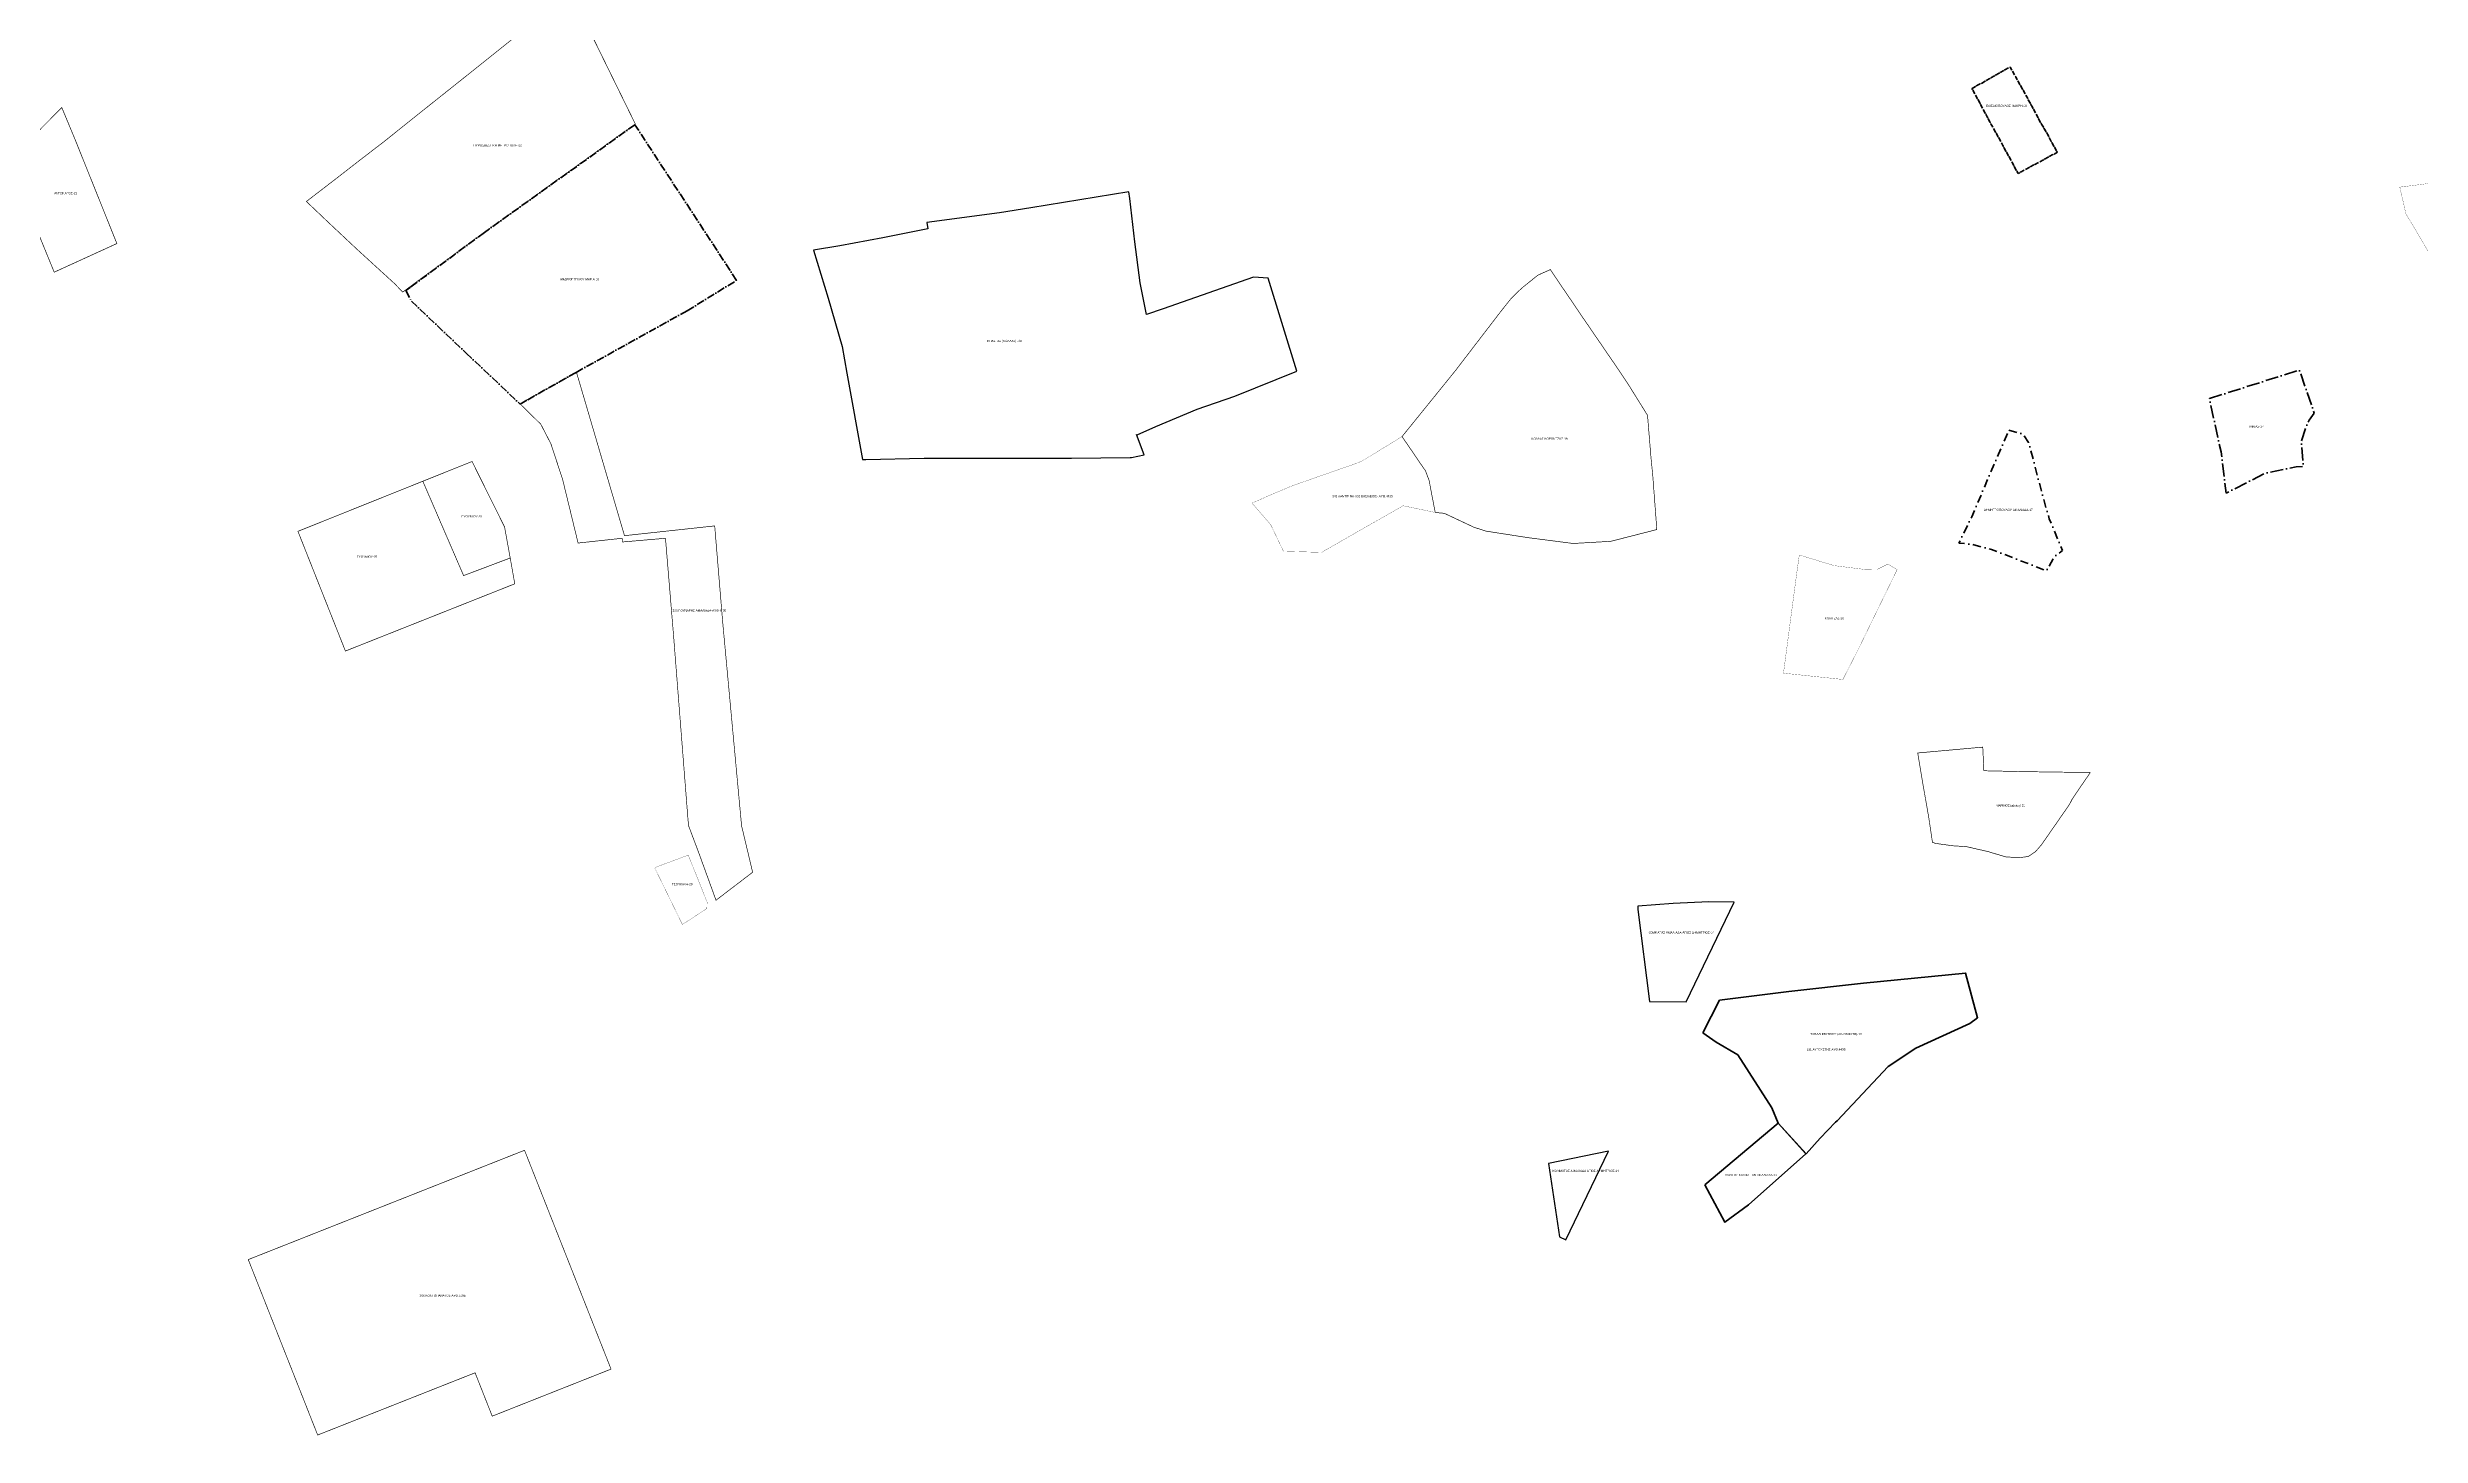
# Model space of a CAD drawing. Header units: metres. Extents: x 245125 to 394351, y 270578 to 4233311.
# Drawn here: x 265035 to 266129, y 4184849 to 4185489 of the extents above; entities that cross this region are included whole.
import ezdxf
from ezdxf.lldxf.tags import DXFTag

# ---------------------------------------------------------------- set-up
doc = ezdxf.new("R2010")
doc.units = ezdxf.units.M
for name, pattern in [('ACAD_ISO04W100', [30, 24, -3, 0, -3]), ('DASHDOT', [25.4, 12.7, -6.35, 0, -6.35]), ('DASHDOT_LINE', [18, 12, -3, 0, -3]), ('t-orio', [0.79, 0.5, -0.12, 0.05, -0.12])]:
    doc.linetypes.add(name, pattern=pattern)
for name, color, linetype in [('4495-(127-227)', 221, 'Continuous'), ('4495-(228-329)', 103, 'Continuous'), ('4495-(330-430)', 229, 'Continuous'), ('topo2013', 66, 'Continuous'), ('topo2014', 230, 'Continuous'), ('topo2016', 36, 'Continuous'), ('topo2017', 2, 'Continuous'), ('topo2018', 5, 'Continuous'), ('topo2019', 6, 'Continuous'), ('topo2020', 3, 'Continuous'), ('topo2021', 4, 'Continuous'), ('topo2022', 30, 'Continuous'), ('topo2024', 160, 'Continuous'), ('topo2025', 112, 'Continuous')]:
    doc.layers.add(name, color=color, linetype=linetype)
doc.styles.get("Standard").update_dxf_attribs({"font": 'arial.ttf'})
tags = doc.linetypes.add('DASHDOT2', pattern=[0.5, 0.25, -0.125, 0, -0.125]).pattern_tags.tags
tags[10:11] = [DXFTag(74, 4), DXFTag(75, 0), DXFTag(340, '0'), DXFTag(46, 1.0), DXFTag(50, 0.0), DXFTag(44, 0.0), DXFTag(45, 0.0)]
tags[8:9] = [DXFTag(74, 4), DXFTag(75, 0), DXFTag(340, '0'), DXFTag(46, 1.0), DXFTag(50, 0.0), DXFTag(44, 0.0), DXFTag(45, 0.0)]
tags[6:7] = [DXFTag(74, 4), DXFTag(75, 0), DXFTag(340, '0'), DXFTag(46, 1.0), DXFTag(50, 0.0), DXFTag(44, 0.0), DXFTag(45, 0.0)]
tags[4:5] = [DXFTag(74, 4), DXFTag(75, 0), DXFTag(340, '0'), DXFTag(46, 1.0), DXFTag(50, 0.0), DXFTag(44, 0.0), DXFTag(45, 0.0)]
doc.linetypes.add('FENCELINE1', pattern='A,0.25,-0.1,[133,ltypeshp.shx,S=0.1,R=0,X=-0.1,Y=0],-0.1,1', length=1.45)

msp = doc.modelspace()

# ---------------------------------------------------------------- linework, layer by layer
at = {"layer": '4495-(228-329)', "color": 103, "lineweight": 35, "ltscale": 5, "const_width": 0.3}
msp.add_lwpolyline([(265252.6, 4185325.1), (265278.7, 4185339.5), (265300.8, 4185264.3), (265342.4, 4185268.8), (265346.1, 4185224.3), (265354.8, 4185130.5), (265359.9, 4185109.1), (265343, 4185096.2), (265334.6, 4185119.3), (265330.4, 4185130.4), (265330.1, 4185133.2), (265325, 4185198.2), (265323.4, 4185218.6), (265319.7, 4185263.1), (265300, 4185261.4), (265299.7, 4185263.1), (265279.4, 4185260.9), (265272.3, 4185290.1), (265266.9, 4185306.6), (265262.2, 4185315.7)], close=True, dxfattribs=at)
at = {"layer": '4495-(330-430)', "color": 229, "lineweight": 50, "ltscale": 20, "const_width": 0.1}
msp.add_lwpolyline([(265590.2, 4185279.3), (265592.9, 4185280.5), (265598.6, 4185283), (265603.8, 4185285.2), (265608.5, 4185287.2), (265624.4, 4185292.8), (265636, 4185296.8), (265640.7, 4185298.6), (265646.2, 4185301.9), (265651.7, 4185305.3), (265659.4, 4185310), (265668.6, 4185296.5), (265670.2, 4185294.2), (265671.9, 4185289.7), (265674.7, 4185275), (265659.9, 4185278.1), (265649.4, 4185272.1), (265644.4, 4185269.3), (265622.3, 4185256.6), (265604.7, 4185257.1), (265598.8, 4185269.4)], close=True, dxfattribs=at)
at = {"layer": '4495-(330-430)', "color": 229, "lineweight": 80, "ltscale": 5, "const_width": 0.3}
msp.add_lwpolyline([(265127.3, 4184930.5), (265254.7, 4184980.9), (265294.6, 4184880), (265239.8, 4184858.3), (265231.9, 4184878.3), (265159.3, 4184849.6)], close=True, dxfattribs=at)
at = {"layer": 'topo2013', "color": 66, "linetype": 'FENCELINE1', "lineweight": 50}
msp.add_lwpolyline([(265799, 4184964.9), (265832.9, 4184993.4), (265845.6, 4184979.3), (265819.2, 4184955.8), (265808.3, 4184947.7)], close=True, dxfattribs=at)
at = {"layer": 'topo2014', "color": 230, "flags": 128}
for points in [[(265812.6, 4185095.3), (265800.9, 4185095.4), (265784.4, 4185094.7), (265768.1, 4185093.5), (265768.2, 4185092), (265773.5, 4185049.5), (265790.4, 4185049.4)], [(265732, 4184941), (265734.9, 4184939.6), (265754.6, 4184980.5), (265726.9, 4184974.8), (265726.9, 4184974.8)]]:
    msp.add_lwpolyline(points, close=True, dxfattribs=at)
at = {"layer": 'topo2016', "color": 36, "linetype": 'DASHDOT_LINE', "lineweight": 50, "ltscale": 0.3}
msp.add_lwpolyline([(265200, 4185377.3), (265202.5, 4185372.5), (265227.8, 4185348.5), (265252.7, 4185325), (265256.2, 4185327), (265278.5, 4185339.6), (265329.7, 4185368), (265352.5, 4185382), (265305.6, 4185453.8), (265236.2, 4185404.1), (265202.1, 4185378.9)], close=True, dxfattribs=at)
at = {"layer": 'topo2017', "color": 2, "linetype": 'DASHDOT_LINE', "lineweight": 70, "ltscale": 0.5, "flags": 128}
msp.add_lwpolyline([(266031.7, 4185327.5), (266073.2, 4185340.7), (266080.1, 4185320.8), (266077.7, 4185317.5), (266076.3, 4185314.3), (266074.1, 4185307.7), (266075.1, 4185296.3), (266071.8, 4185296), (266057.4, 4185293.1), (266039.5, 4185283.9), (266037.1, 4185302.9)], close=True, dxfattribs=at)
at = {"layer": 'topo2017', "color": 2, "linetype": 'DASHDOT', "lineweight": 70, "ltscale": 0.3, "flags": 128}
msp.add_lwpolyline([(265939.2, 4185312.9), (265945.9, 4185311), (265948.3, 4185307.3), (265950.7, 4185298.9), (265954.3, 4185284.4), (265957.9, 4185272), (265963.9, 4185257.4), (265960.2, 4185254.6), (265956.6, 4185248.1), (265934.2, 4185256.8), (265931.2, 4185258), (265922.5, 4185260.2), (265916.2, 4185260.9), (265922.1, 4185273)], close=True, dxfattribs=at)
at = {"layer": 'topo2018', "color": 5, "linetype": 'ACAD_ISO04W100', "lineweight": 53, "ltscale": 0.08, "flags": 128}
msp.add_lwpolyline([(265922.2, 4185470.5), (265922.3, 4185470.5), (265924.8, 4185472), (265925.1, 4185472.2), (265926.1, 4185472.6), (265939.8, 4185480.4), (265942.4, 4185475.8), (265950.1, 4185461.9), (265954.3, 4185454), (265954.6, 4185453.6), (265957, 4185449.5), (265958, 4185447.6), (265961.6, 4185441.1), (265943.5, 4185431.3), (265936.5, 4185444.2), (265929.2, 4185457.5), (265922.2, 4185470.5)], dxfattribs=at)
at = {"layer": 'topo2018', "color": 5, "linetype": 'DASHDOT2', "lineweight": 70, "ltscale": 2, "flags": 128}
msp.add_lwpolyline([(265798.1, 4185035), (265805.8, 4185050.1), (265837.7, 4185054.1), (265872.2, 4185057.9), (265919.3, 4185062.6), (265919.3, 4185062.6), (265924.8, 4185042), (265921.2, 4185039.3), (265896.4, 4185028), (265883.6, 4185019.6), (265860, 4184994.5), (265859.3, 4184993.8), (265852.2, 4184986.5), (265845.7, 4184979.3), (265832.9, 4184993.4), (265829.9, 4185000.5), (265814.3, 4185024.9), (265804.3, 4185030.8), (265798.1, 4185035)], dxfattribs=at)
msp.add_lwpolyline([(265798.1, 4185035), (265805.8, 4185050.1), (265837.7, 4185054.1), (265872.2, 4185057.9), (265919.3, 4185062.6), (265919.3, 4185062.6), (265924.8, 4185042), (265921.2, 4185039.3), (265896.4, 4185028), (265883.6, 4185019.6), (265860, 4184994.5), (265859.3, 4184993.8), (265852.2, 4184986.5), (265845.7, 4184979.3), (265832.9, 4184993.4), (265829.9, 4185000.5), (265814.3, 4185024.9), (265804.3, 4185030.8), (265798.1, 4185035)], dxfattribs=at)
at = {"layer": 'topo2019', "color": 6, "const_width": 0.3}
msp.add_lwpolyline([(265659.4, 4185310), (265684, 4185340.4), (265705.1, 4185367.9), (265709.8, 4185373.8), (265712.4, 4185376.4), (265715.3, 4185379), (265722, 4185384.4), (265727.8, 4185387), (265728.9, 4185385.3), (265742.8, 4185364.8), (265759.3, 4185340.7), (265763.2, 4185334.9), (265772.6, 4185319.8), (265774.2, 4185300.2), (265775, 4185292.2), (265776.7, 4185269.6), (265776.8, 4185267.1), (265755.7, 4185261.7), (265738.3, 4185260.7), (265717.4, 4185263.4), (265698.1, 4185266.4), (265692.5, 4185268.2), (265678.9, 4185274.6), (265674.7, 4185275), (265673, 4185283.7), (265671.9, 4185289.7), (265670.2, 4185294.2), (265668.6, 4185296.5), (265659.4, 4185310)], close=True, dxfattribs=at)
at = {"layer": 'topo2020', "color": 3, "ltscale": 40, "const_width": 0.1}
msp.add_lwpolyline([(265842.6, 4185255.4), (265858.6, 4185250.5), (265873, 4185248.7), (265878.6, 4185248.8), (265883.4, 4185251.2), (265887.7, 4185248.6), (265878.9, 4185230.6), (265869.7, 4185211.7), (265862.7, 4185198), (265835.3, 4185200.9), (265835.9, 4185205.4), (265838.8, 4185227.4), (265841.5, 4185247.6)], close=True, dxfattribs=at)
at = {"layer": 'topo2020', "color": 3, "linetype": 't-orio', "ltscale": 2, "const_width": 0.1}
msp.add_lwpolyline([(265314.7, 4185111.2), (265317, 4185112.1), (265330.2, 4185117), (265334.6, 4185106.1), (265338.9, 4185095.3), (265338.8, 4185092.4), (265327.5, 4185085)], close=True, dxfattribs=at)
at = {"layer": 'topo2021', "color": 4, "const_width": 0.3}
msp.add_lwpolyline([(265016.8, 4185437), (265041.3, 4185461.7), (265047.5, 4185446.8), (265066.7, 4185399), (265037.8, 4185385.8), (265028.6, 4185408.3)], close=True, dxfattribs=at)
msp.add_lwpolyline([(265897.2, 4185164.1), (265927.2, 4185166.8), (265927.7, 4185155.9), (265946.1, 4185155.5), (265960.3, 4185155.3), (265976.8, 4185155.1), (265968.6, 4185143.1), (265967.2, 4185140.4), (265954.3, 4185121.8), (265951.6, 4185118.7), (265948.3, 4185116.4), (265944, 4185115.8), (265937.8, 4185116.2), (265931.7, 4185118), (265929.8, 4185118.6), (265919.7, 4185120.9), (265913.5, 4185121.3), (265905.4, 4185122.4), (265904, 4185122.9), (265902.3, 4185134.3), (265901.1, 4185141.2), (265899.5, 4185150.3), (265897.2, 4185164.1)], dxfattribs=at)
at = {"layer": 'topo2022', "color": 30, "linetype": 't-orio', "ltscale": 2.5, "const_width": 0.3}
msp.add_lwpolyline([(265278.5, 4185516.7), (265282.5, 4185501.6), (265305.8, 4185454.1), (265305.6, 4185454), (265305.5, 4185453.9), (265293.1, 4185445.1), (265272.2, 4185430.1), (265251, 4185414.7), (265237.1, 4185404.9), (265224.3, 4185395.5), (265210, 4185385.1), (265201.6, 4185378.9), (265198.5, 4185376.6), (265194.9, 4185380.4), (265177.5, 4185396.3), (265164.3, 4185408.7), (265154.1, 4185418.4), (265167.9, 4185429), (265178.7, 4185437.4), (265189.9, 4185446), (265206, 4185458.9), (265229, 4185477.2), (265250, 4185494), (265270.9, 4185510.6)], close=True, dxfattribs=at)
at = {"layer": 'topo2022', "color": 30, "linetype": 't-orio', "ltscale": 15, "const_width": 0.1}
msp.add_lwpolyline([(266119.5, 4185425), (266129.8, 4185426.3), (266134.7, 4185427), (266140.6, 4185427.9), (266149.5, 4185429.8), (266150.4, 4185426.3), (266152.9, 4185416.3), (266153.2, 4185415.2), (266155, 4185407.8), (266155.7, 4185405.2), (266149.8, 4185400.1), (266136.8, 4185388.4), (266122.3, 4185412.8), (266121.1, 4185418.3)], close=True, dxfattribs=at)
at = {"layer": 'topo2024', "lineweight": 30}
msp.add_lwpolyline([(265537.3, 4185310.8), (265545.8, 4185314.6), (265564.9, 4185322.7), (265582.2, 4185328.6), (265610.9, 4185340.1), (265597.7, 4185383.1), (265590.9, 4185383.5), (265549.3, 4185368.9), (265541.5, 4185366.3), (265538.6, 4185380.9), (265536.2, 4185399.8), (265533.8, 4185419.7), (265533.4, 4185422.8), (265488.2, 4185415.4), (265473.7, 4185413.1), (265440.3, 4185408.7), (265440.7, 4185405.8), (265420, 4185401.7), (265400.1, 4185397.9), (265388, 4185395.9), (265394.7, 4185373.8), (265401.2, 4185351.6), (265403.3, 4185339.2), (265410.6, 4185299.4), (265412.1, 4185299.5), (265439, 4185300), (265481.2, 4185300.1), (265506.9, 4185300), (265534, 4185300.3), (265534.6, 4185300.3), (265540.5, 4185301.6), (265537, 4185310.9), (265537.1, 4185310.7), (265537.3, 4185310.8)], dxfattribs=at)
at = {"layer": 'topo2025', "linetype": 't-orio', "ltscale": 25, "const_width": 0.3}
for points in [[(265207.8, 4185289.4), (265226.6, 4185245.9), (265248.1, 4185254), (265245.5, 4185268.3), (265230.5, 4185298.5), (265207.8, 4185289.4)], [(265150.2, 4185266.3), (265207.8, 4185289.4), (265226.6, 4185245.9), (265248.1, 4185254), (265250.2, 4185242.1), (265172.1, 4185211.1)]]:
    msp.add_lwpolyline(points, close=True, dxfattribs=at)

# ---------------------------------------------------------------- texts
at = {"layer": '4495-(127-227)', "color": 221, "insert": (265846, 4185027.9), "char_height": 1, "width": 19.196, "attachment_point": 1}
msp.add_mtext('161 AYΓΟΥΣΤΗΣ-ΑΥΘ.4495', dxfattribs=at)
at = {"layer": '4495-(228-329)', "color": 103, "insert": (265323, 4185230.3), "char_height": 1, "width": 38.85, "attachment_point": 1}
msp.add_mtext('256 ΓΟΥΝΑΡΗΣ ΑΜΑΛΙΑΔΑ-ΑΥΘ.4495', dxfattribs=at)
at = {"layer": '4495-(330-430)', "color": 229, "lineweight": 35, "ltscale": 2, "insert": (265627.2, 4185283), "char_height": 1, "width": 39.913, "attachment_point": 1}
msp.add_mtext('341 ΛΑΜΠΡΙΝΑΚΟΣ ΒΑΣΙΛΕΙΟΣ- ΑΥΘ.4495', dxfattribs=at)
at = {"layer": '4495-(330-430)', "color": 229, "insert": (265206.3, 4184914.4), "char_height": 1, "width": 35.719, "attachment_point": 1}
msp.add_mtext('399 KONTOΠΑΝΑΓΟΣ-ΑΥΘ.4495', dxfattribs=at)
at = {"layer": 'topo2013', "color": 66, "insert": (265808.3, 4184970), "char_height": 1, "width": 37.798, "attachment_point": 1}
msp.add_mtext('ΧΑΡΙΤΟΣ ΚΑΛΦΑΓΙΑΝ ΑΜΑΛΙΑΔΑ-13', dxfattribs=at)
at = {"layer": 'topo2014', "color": 230, "char_height": 1, "attachment_point": 1}
for insert, width in [((265772.8, 4185081.8), 45.137), ((265728.8, 4184971.9), 46.198)]:
    msp.add_mtext('ΚΟΜΜΑΤΑΣ ΑΜΑΛΙΑΔΑ ΑΓΙΟΣ ΔΗΜΗΤΡΙΟΣ-14', dxfattribs=dict(at, insert=insert, width=width))
at = {"layer": 'topo2016', "color": 36, "insert": (265271.1, 4185383.1), "char_height": 1, "width": 36.404, "attachment_point": 1}
msp.add_mtext('ΑΝΔΡΙΟΠΟΥΛΟΥ ΜΑΡΙΑ-16', dxfattribs=at)
at = {"layer": 'topo2017', "color": 2, "char_height": 1, "attachment_point": 1}
for s, insert, width in [('ΝΙΚΙΑΣ-17', (266050.2, 4185315.1), 17.175), ('ΔΗΜΗΤΡΟΠΟΥΛΟΥ ΑΜΑΛΙΑΔΑ-17', (265927.7, 4185276.7), 34.627)]:
    msp.add_mtext(s, dxfattribs=dict(at, insert=insert, width=width))
at = {"layer": 'topo2018', "color": 5, "char_height": 1, "attachment_point": 1}
for s, insert, width in [('ΕΛΙΣΑΙΟΠΟΥΛΟΣ ΜΑΚΡΗ-18', (265928.7, 4185463), 25.672), ('ΠΑΠΑΔΗΜΗΤΡΙΟΥ (AGIODIMITR)-18', (265847.5, 4185035), 26.202)]:
    msp.add_mtext(s, dxfattribs=dict(at, insert=insert, width=width))
at = {"layer": 'topo2019', "color": 6, "lineweight": 35, "ltscale": 2, "insert": (265719, 4185309.5), "char_height": 1, "width": 26.025, "attachment_point": 1}
msp.add_mtext('KOΛΛΑΣ ΚΟΡΟΝΤΖΗΣ-19', dxfattribs=at)
at = {"layer": 'topo2020', "color": 3, "char_height": 1, "width": 4.221, "attachment_point": 1}
for s, insert in [('ΚΟΛΙΤΖΑΣ-20', (265854.3, 4185226.7)), ('TΣΟΥΚΑΛΑ-20', (265322.7, 4185104.1))]:
    msp.add_mtext(s, dxfattribs=dict(at, insert=insert))
at = {"layer": 'topo2021', "color": 4, "ltscale": 18, "insert": (265037.8, 4185422.7), "char_height": 1, "width": 3.661, "attachment_point": 1}
msp.add_mtext('ΑΝΤΩΝΑΤΟΣ-21', dxfattribs=at)
at = {"layer": 'topo2021', "color": 4, "insert": (265933.3, 4185140.4), "char_height": 1, "width": 3.661, "attachment_point": 1}
msp.add_mtext('MAΡΙΝΟΣ(adeies)-21', dxfattribs=at)
at = {"layer": 'topo2022', "color": 30, "insert": (265231.2, 4185444.8), "char_height": 1, "width": 37.904, "attachment_point": 1}
msp.add_mtext('ΠΥΡΟΣΒΕΣΤΙΚΗ ΜΗΤΡΟΠΟΛΗ-22', dxfattribs=at)
at = {"layer": 'topo2024', "insert": (265467.9, 4185354.6), "char_height": 1, "width": 21.797, "attachment_point": 1}
msp.add_mtext('ΜΠΑΣΤΑΣ (ΚΟΛΛΑΣ) -24', dxfattribs=at)
at = {"layer": 'topo2025', "char_height": 1, "width": 38.85, "attachment_point": 1}
for insert in [(265225.6, 4185273.7), (265177.3, 4185255.1)]:
    msp.add_mtext('ΕΥΘΥΜΙΟΥ-25', dxfattribs=dict(at, insert=insert))

doc.saveas('drawing.dxf')
